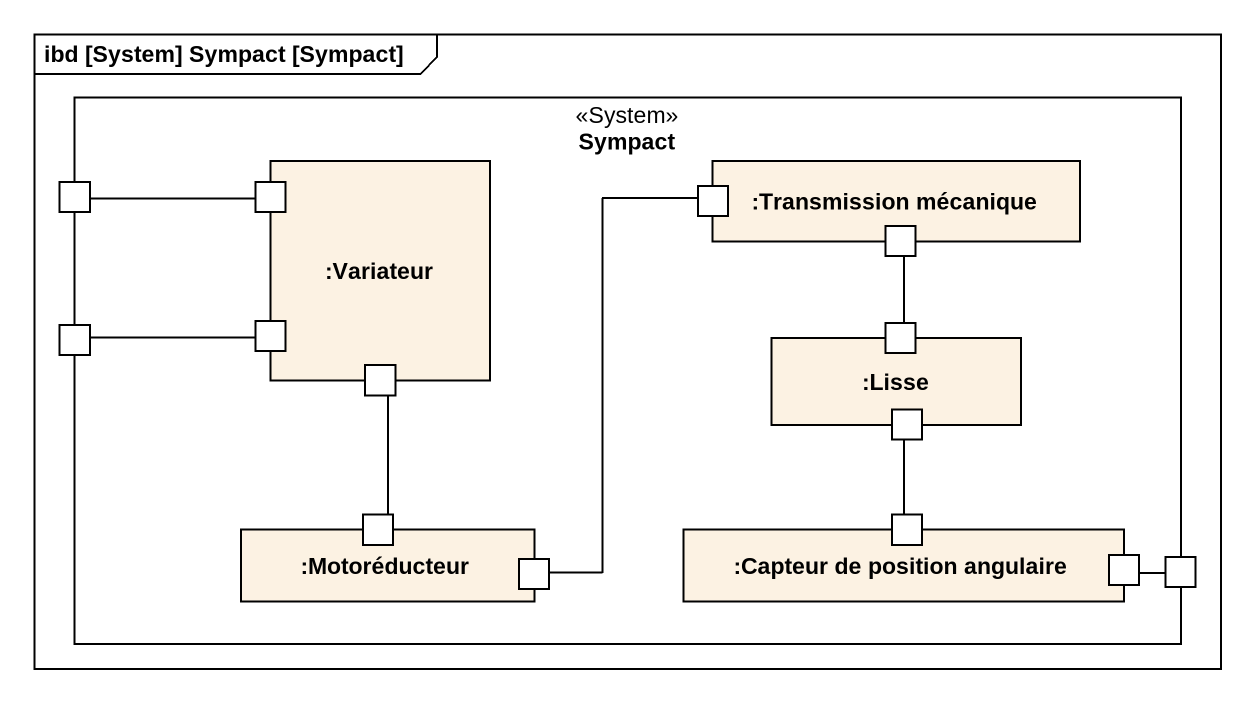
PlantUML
@startuml
mainframe ibd [System] Sympact [Sympact]
rectangle Sympact <<System>> {
  port " " as port1
  rectangle ":Variateur" as Variateur {
    port " " as port2
    port " " as port5
    port " " as port8
  }
  rectangle ":Transmission mécanique" as Transmission_mécanique {
    port " " as port3
    port " " as port4
  }
  port " " as port7
  rectangle ":Lisse" as Lisse {
    port " " as port6
    port " " as port9
  }
  rectangle ":Motoréducteur" as Motoréducteur {
    port " " as port10
    port " " as port11
  }
  rectangle ":Capteur de position angulaire" as Capteur_de_position {
    port " " as port12
    port " " as port13
  }
  port " " as port14
}
port1 -right- port2
port3 -- port11
port4 -- port6
port7 -right- port5
port8 -- port10
port9 -- port12
port13 -right- port14
@enduml
